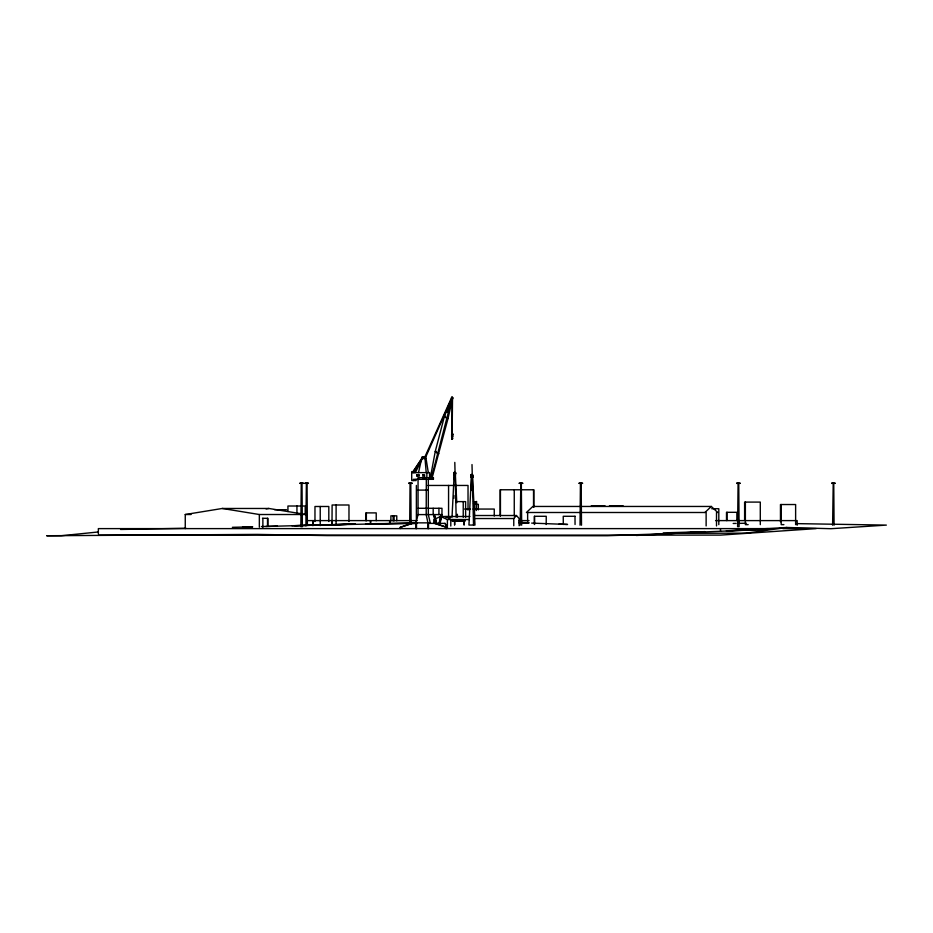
<?xml version="1.0" encoding="UTF-8"?>
<svg xmlns="http://www.w3.org/2000/svg" width="933" height="933" viewBox="0 0 933 933"><rect width="100%" height="100%" fill="white"/><g stroke="black" fill="none" stroke-linecap="round" stroke-linejoin="round"><path stroke-width="1.4" d="M301.277 483.166L300.858 526.644L302.35 526.644L302.012 483.166M306.012 515.051L306.386 483.166M409.68 523.751L410.065 483.166M520.194 525.197L520.801 483.166M580.034 525.197L580.431 483.166M738.085 483.166L737.595 526.644L739.088 526.644L738.749 483.166M832.609 525.197L833.216 483.166M453.835 498.42L453.904 495.54M454.313 479.714L454.511 472.518L454.348 473.404M471.293 490.501L471.713 474.675M452.027 517.127L454.266 472.518L455.257 472.518L456.773 502.735M453.963 472.926L454.289 474.279M472.716 476.378L472.856 474.99L471.27 474.512L471.492 476.436M471.095 475.818L471.177 475.084M453.811 472.611L454.476 472.343M454.266 475.445L454.499 473.579M453.881 474.827L453.974 474.092M471.55 475.562L471.013 474.769M472.145 477.824L470.978 476.973L471.597 475.725L472.973 476.145L472.693 477.509M430.311 477.929L435.245 451.502L444.423 416.351L452.26 397.26L452.773 397.726L448.003 418.579L431.886 478.699L431.163 478.699L452.26 397.26L425.786 456.913L428.317 472.634M452.458 438.638L452.027 439.023A2.239 2.134 -90 0 1 452.027 436.912L452.132 398.239L451.502 397.773L452.633 398.239L452.015 398.239M452.213 438.988L452.692 438.638L452.027 439.023M439.07 523.378L440.936 514.596M439.396 523.378L441.006 515.844M439.77 523.378L441.647 514.596M440.108 523.378L441.974 514.596L441.974 508.287L418.054 508.287M452.633 438.638L451.899 438.172L452.33 436.912M418.52 472.634L422.008 456.913L425.786 456.913M415.931 528.614L415.931 522.853L418.054 514.596L418.054 479.329M446.965 412.374L448.365 408.386M449.776 404.409L452.132 397.773M430.311 479.142L430.894 477.813L429.507 477.941M451.759 397.26L424.888 456.913L426.206 472.634M454.371 472.425L455.759 472.821L454.861 474.512M454.616 473.253L454.418 472.331M455.479 475.352L455.094 473.532M471.631 474.489L471.492 475.55M414.87 471.631L422.451 457.52L413.051 471.631M415.325 472.634L422.217 458.803M464.506 520.941L465.24 519.529L465.24 520.941L452.097 520.941L452.832 519.529L452.832 520.941M513.768 525.734L513.768 518.538L516.45 515.517L519.133 518.538L519.133 525.734M471.06 475.095L471.69 474.57M704.905 512.497L711.319 506.456L717.722 512.497L716.509 512.497L716.509 525.932M454.826 475.655L455.654 473.976M472.04 477.813L472.798 477.533M469.917 516.509L440.586 516.509L433.787 519.529L433.787 523.425M446.149 517.512L448.411 516.509L450.686 517.512M400.21 528.614L400.21 527.355L411.745 523.378L416.503 523.378L416.503 528.614M412.514 523.378L400.21 527.355M185.259 528.614L185.259 514.515L222.299 508.473L268.914 508.473L305.954 514.515L305.954 525.792M266.068 508.94L268.914 508.473M98.012 531.997L61.263 535.74L46.65 535.74L257.275 534.399L326.923 535.589L607.126 535.74L676.402 533.326L746.12 533.151L786.939 527.483L830.918 528.708L886.35 525.104L796.607 523.623M120.555 529.466L185.97 528.265M454.383 473.567L455.199 473.544M690.677 532.486L773.282 529.093L726.364 530.912M636.294 535.472L704.905 531.647L663.211 532.871M727.892 530.725L786.939 527.483M294.828 525.687L323.739 524.882M304.963 525.384L355.461 524.101L326.62 524.812M291.936 525.722L417.144 522.981M242.545 527.145L252.715 526.853L232.375 527.308M265.8 526.48L277.428 526.154M261.438 526.562L346.784 524.358M733.198 523.471L736.114 523.413M739.018 523.366L746.283 523.25M418.241 479.329L418.241 477.731L426.323 477.614L426.206 514.596L427.92 522.853L427.92 528.614M452.773 397.726L451.642 397.26M445.554 416.351L444.423 416.351L446.884 418.579L448.003 418.579M452.085 438.883L452.517 398.239M436.376 451.502L435.245 451.502L437.694 453.741L438.825 453.741M422.008 458.535L425.786 458.535M454.803 462.406L456.179 517.127M472.005 464.564L473.532 525.046M415.325 471.631L411.71 471.631L411.71 480.553L416.095 480.553L416.095 479.329M417.028 474.734L419.325 474.734L419.255 476.18L417.028 476.18L417.028 474.734L417.086 476.18M422.929 474.734L424.585 474.734L424.527 478.104M418.241 477.731L418.964 477.731M299.878 483.166L303.4 483.166M304.916 483.166L308.426 483.166M408.677 483.166L412.188 483.166M519.215 483.166L522.725 483.166M579.043 483.166L582.554 483.166M736.627 483.166L740.137 483.166M831.618 483.166L835.128 483.166M299.878 483.376L300.671 483.376M300.892 483.376L301.662 483.376M302.607 483.376L303.4 483.376M304.916 483.376L305.697 483.376M305.931 483.376L306.689 483.376M307.645 483.376L308.426 483.376M408.677 483.376L409.459 483.376M409.692 483.376L410.45 483.376M411.406 483.376L412.188 483.376M519.215 483.376L519.996 483.376M520.229 483.376L520.987 483.376M521.944 483.376L522.725 483.376M579.043 483.376L579.825 483.376M580.058 483.376L580.827 483.376M581.772 483.376L582.554 483.376M736.627 483.376L737.408 483.376M737.641 483.376L738.4 483.376M739.356 483.376L740.137 483.376M831.618 483.376L832.399 483.376M832.633 483.376L833.402 483.376M834.347 483.376L835.128 483.376M427.85 485.452L468.028 485.452L468.028 510.129M418.054 490.093L428.317 490.093M476.623 501.429L476.366 510.526M455.724 501.616L465.614 501.616L465.614 517.442M591.242 505.884L605.085 505.884M609.401 505.884L623.232 505.884M711.319 506.456L532.836 506.456L526.422 512.497L706.129 512.497L706.129 525.932M711.716 508.73L718.807 508.73L718.807 524.638M464.622 509.056L470.267 509.056M473.089 509.056L494.257 509.056L494.257 516.042M274.524 509.733L286.513 509.733M185.259 514.515L191.09 514.515M222.299 508.473L259.339 514.515L305.954 514.515M418.054 514.596L441.974 514.596M473.999 515.517L516.45 515.517M534.492 516.287L534.492 524.509L534.422 516.287L546.248 516.287L546.19 524.509M575.055 516.287L563.24 516.287L563.299 524.509M262.488 518.305L267.899 518.305L267.899 526.037M474.151 518.538L513.768 518.538M440.586 516.509L447.397 519.529L469.451 519.529M306.805 520.602L417.028 520.602M452.097 520.532L464.506 520.532M518.841 520.602L529.046 520.602M715.553 520.602L797.167 520.602L797.144 525.256M415.931 522.853L430.241 522.853L428.317 514.596L428.317 479.329M748.161 524.638L745.374 524.638L745.374 502.094M783.895 524.638L781.201 524.638L781.201 504.531M434.405 523.378L446.709 527.355L446.709 528.614M768.36 528.614L98.362 528.614L98.362 533.816M782.857 528.614L816.223 528.614L720.498 535.11L98.362 535.11M528.754 522.713L518.713 522.457L528.778 522.935M473.509 501.662L476.366 501.744A4.152 3.942 -90 0 0 476.366 503.505L473.521 503.354M518.748 522.62L528.801 522.993M531.67 523.11L567.567 524.451L558.949 524.113M454.184 474.291L454.966 474.5M454.149 475.433L454.942 475.667M435.186 523.378L446.709 527.355M471.083 476.985L471.468 477.603M447.548 527.355L445.204 523.378L428.492 523.378L428.492 528.614M444.866 523.378L447.21 527.355M434.428 514.596L436.749 523.378M434.102 514.596L436.411 523.378M433.822 514.596L436.143 523.378M433.495 514.596L435.804 523.378M455.642 472.833L455.817 473.556M457.345 514.258L457.497 517.127M833.752 483.166L834.079 525.197M581.166 483.166L581.504 525.197M521.337 483.166L521.664 525.197M410.8 483.166L411.115 523.751M307.039 483.166L307.377 525.197M795.627 524.638L795.627 504.531L780.466 504.531L780.466 521.769M760.29 524.638L760.29 502.094L744.616 502.094L744.616 520.404M736.86 520.521L736.86 512.31L726.504 512.31L726.504 520.521M727.005 512.31L727.005 520.521M720.498 528.614L720.498 531.215M574.996 516.287L575.055 524.509M533.828 507.202L533.828 489.767L500.181 489.767L500.181 515.914M533.536 489.767L533.536 507.202M527.635 512.497L527.635 523.25M514.258 489.767L514.258 515.914M500.438 489.767L500.438 515.914M478.337 509.896L478.337 504.333L474.687 504.333L474.687 509.896M474.5 509.056L474.5 516.042M464.156 524.859L464.156 521.104L454.569 521.104L454.569 524.859M464.039 521.104L464.039 524.859M463.234 501.616L463.234 517.255M454.686 521.104L454.686 524.859M450.791 526.025L450.791 519.529L445.892 516.509L448.563 517.372L448.575 485.452M447.397 519.529L447.397 526.025M445.939 527.355L445.939 528.614M438.93 508.287L438.93 514.596M433.192 508.287L433.192 514.596M433.122 477.696L433.122 479.329M430.999 477.696L430.999 479.329M430.696 477.696L430.696 479.329M429.577 477.696L429.577 472.634L412.596 472.634L422.906 456.913M426.859 472.634L426.859 477.696L433.425 477.696L433.425 479.329L413.377 479.329L413.377 480.553M425.6 477.614L425.6 479.329M422.999 474.734L422.929 478.104M416.375 485.452L416.375 521.734M414.415 471.631L414.415 472.634M413.494 471.631L413.494 472.634M412.922 471.631L412.922 472.634M396.77 520.859L396.77 515.832L390.892 515.832L390.892 520.859M394.088 515.832L394.088 520.859M393.131 515.832L393.131 520.859M389.842 520.602L389.842 523.296M389.632 520.602L389.632 523.296M376.221 520.719L376.221 512.893L365.853 512.893L365.853 520.719M370.623 520.602L370.623 523.296M370.424 520.602L370.424 523.296M366.354 512.893L366.354 520.719M348.977 521.512L348.977 504.998L332.113 504.998L331.996 524.334M336.102 504.998L336.102 524.264M332.206 520.602L332.206 524.334M328.813 521.535L328.813 506.491L314.969 506.491L314.969 521.535M320.229 506.491L320.229 525.641M312.998 520.602L312.998 525.571M312.788 520.602L312.788 525.571M305.208 514.27L305.208 506.013L287.935 506.013L287.935 511.517M296.939 506.013L296.939 514.27M267.514 518.305L267.514 526.037M262.873 518.305L262.873 527.332M259.339 514.515L259.339 527.203M452.26 439.023A2.239 2.134 -90 0 1 452.26 436.912M471.48 474.675L468.949 525.046L474.99 525.046L472.46 474.675L471.48 474.675M433.005 477.813L432.422 479.142L431.617 477.941L433.005 477.813M375.602 523.646L365.514 523.891L417.133 523.378L375.602 523.646M452.937 434.125L451.654 434.125L451.654 436.912L452.937 436.912L452.937 434.125"/></g></svg>
